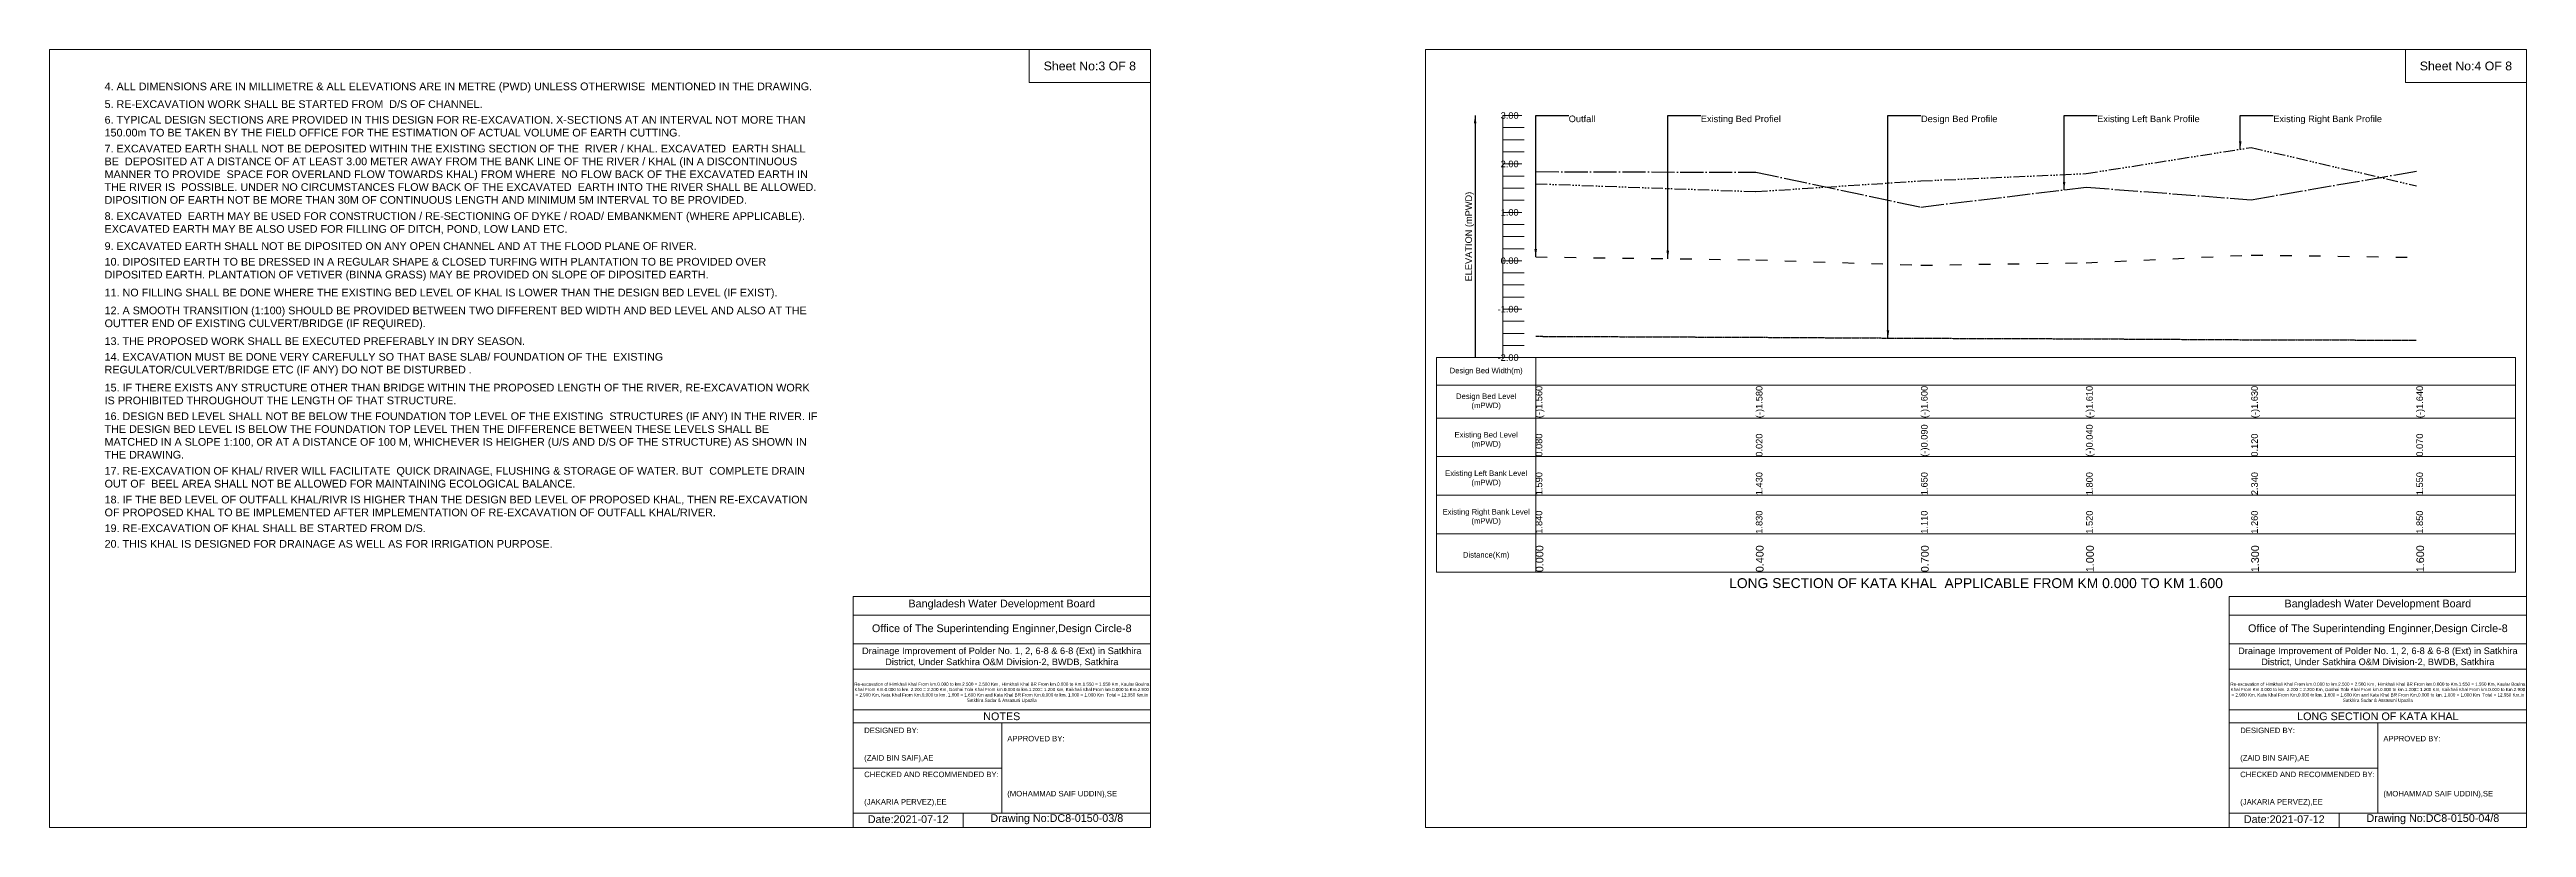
# Model space of a CAD drawing. Header units: inches. Extents: x 91000 to 628000, y -5656 to 0.
# Drawn here: x 500000 to 518000, y -5656 to 0 of the extents above; entities that cross this region are included whole.
import ezdxf

# ---------------------------------------------------------------- set-up
doc = ezdxf.new("R2010")
doc.units = ezdxf.units.IN
doc.header["$LTSCALE"] = 7
doc.header["$MEASUREMENT"] = 0
for name, pattern in [('ACAD_ISO03W100', [30, 12, -18]), ('ACAD_ISO04W100', [30, 24, -3, 0, -3]), ('ACAD_ISO14W100', [24, 12, -3, 0, -3, 0, -3, 0, -3]), ('CENTER', [2, 1.25, -0.25, 0.25, -0.25])]:
    doc.linetypes.add(name, pattern=pattern)
for name, color, linetype, lineweight in [('Design Bed Level Long Section', 7, 'CENTER', 25), ('Existing Bed Level for Long Section', 7, 'ACAD_ISO03W100', 25), ('Existing Left Bank of Long section', 7, 'ACAD_ISO04W100', 25), ('Existing Right Bank of Long Section', 7, 'ACAD_ISO14W100', 25), ('Long Section Border', 7, 'Continuous', 9), ('Long Section Labels', 7, 'Continuous', 9), ('Vscale for Long Section', 7, 'Continuous', 9)]:
    doc.layers.add(name, color=color, linetype=linetype, lineweight=lineweight)
doc.styles.get("Standard").update_dxf_attribs({"font": 'arial.ttf'})
doc.dimstyles.get("Standard").update_dxf_attribs({"dimtxt": 0.18, "dimasz": 0.18, "dimexe": 0.18, "dimexo": 0.0625, "dimgap": 0.09, "dimtad": 0, "dimtih": 1, "dimtoh": 1, "dimdec": 4, "dimzin": 0, "dimdsep": 46, "dimtxsty": 'Standard', "dimcen": 0.09, "dimadec": 0, "dimazin": 0, "dimtfac": 1, "dimtdec": 4, "dimtofl": 0, "dimtmove": 0, "dimatfit": 3, "dimfxl": 1, "dimtolj": 1, "dimtzin": 0, "dimarcsym": 0})

msp = doc.modelspace()

# ---------------------------------------------------------------- linework, layer by layer
at = {"layer": 'Design Bed Level Long Section'}
msp.add_lwpolyline([(510800, -2085), (512400, -2092), (513600, -2099), (514800, -2103), (516000, -2110), (517200, -2113)], dxfattribs=at)
at = {"layer": 'Existing Bed Level for Long Section'}
msp.add_lwpolyline([(510800, -1508), (512400, -1529), (513600, -1568), (514800, -1550), (516000, -1494), (517200, -1511)], dxfattribs=at)
at = {"layer": 'Existing Left Bank of Long section'}
msp.add_lwpolyline([(510800, -888), (512400, -892), (513600, -1145), (514800, -1001), (516000, -1092), (517200, -885)], dxfattribs=at)
at = {"layer": 'Existing Right Bank of Long Section'}
msp.add_lwpolyline([(510800, -976), (512400, -1033), (513600, -955), (514800, -902), (516000, -712), (517200, -990)], dxfattribs=at)
at = {"layer": 'Long Section Border'}
for points in [[(500000, 0), (508000, 0), (508000, -5656), (500000, -5656)], [(507120, 0), (508000, 0), (508000, -240), (507120, -240)], [(510000, 0), (518000, 0), (518000, -5656), (510000, -5656)], [(517120, 0), (518000, 0), (518000, -240), (517120, -240)], [(510080, -2240), (517920, -2240), (517920, -3800), (510080, -3800)]]:
    msp.add_lwpolyline(points, close=True, dxfattribs=at)
for points in [[(510800, -2240), (510800, -3800)], [(510080, -2440), (517920, -2440)], [(510080, -2680), (517920, -2680)], [(510080, -2960), (517920, -2960)], [(510080, -3240), (517920, -3240)], [(510080, -3520), (517920, -3520)], [(505840, -5656), (505840, -3976), (508000, -3976)], [(505840, -4112), (508000, -4112)], [(515840, -5656), (515840, -3976), (518000, -3976)], [(515840, -4112), (518000, -4112)], [(505840, -4320), (508000, -4320)], [(515840, -4320), (518000, -4320)], [(505840, -4504), (508000, -4504)], [(515840, -4504), (518000, -4504)], [(505840, -4800), (508000, -4800)], [(515840, -4800), (518000, -4800)], [(505840, -4896), (508000, -4896)], [(506920, -4896), (506920, -5552)], [(515840, -4896), (518000, -4896)], [(516920, -4896), (516920, -5552)], [(505840, -5224), (506920, -5224)], [(515840, -5224), (516920, -5224)], [(505840, -5552), (508000, -5552)], [(506640, -5552), (506640, -5656)], [(515840, -5552), (518000, -5552)], [(516640, -5552), (516640, -5656)]]:
    msp.add_lwpolyline(points, dxfattribs=at)
at = {"layer": 'Vscale for Long Section'}
for points in [[(510560, -2240), (510560, -1888), (510560, -1536), (510560, -1184), (510560, -832), (510560, -480)], [(510560, -480), (510700, -480)], [(510560, -568), (510716, -568)], [(510560, -656), (510716, -656)], [(510560, -744), (510716, -744)], [(510560, -832), (510700, -832)], [(510560, -920), (510716, -920)], [(510560, -1008), (510716, -1008)], [(510560, -1096), (510716, -1096)], [(510560, -1184), (510700, -1184)], [(510560, -1272), (510716, -1272)], [(510560, -1360), (510716, -1360)], [(510560, -1448), (510716, -1448)], [(510560, -1536), (510700, -1536)], [(510560, -1624), (510716, -1624)], [(510560, -1712), (510716, -1712)], [(510560, -1800), (510716, -1800)], [(510560, -1888), (510700, -1888)], [(510560, -1976), (510716, -1976)], [(510560, -2064), (510716, -2064)], [(510560, -2152), (510716, -2152)], [(510560, -2240), (510700, -2240)]]:
    msp.add_lwpolyline(points, dxfattribs=at)

# ---------------------------------------------------------------- texts
at = {"layer": 'Long Section Border', "attachment_point": 5}
for s, insert, char_height in [('Sheet No:3 OF 8', (507560, -120), 64), ('Sheet No:4 OF 8', (517560, -120), 64), ('Design Bed Width(m)', (510440, -2340), 40), ('Design Bed Level^J(mPWD)', (510440, -2560), 40), ('Existing Bed Level^J(mPWD)', (510440, -2840), 40), ('Existing Left Bank Level^J(mPWD)', (510440, -3120), 40), ('Existing Right Bank Level^J(mPWD)', (510440, -3400), 40), ('Distance(Km)', (510440, -3680), 40), ('LONG SECTION OF KATA KHAL  APPLICABLE FROM KM 0.000 TO KM 1.600', (514000, -3880), 72), ('Bangladesh Water Development Board', (506920, -4036), 56), ('Bangladesh Water Development Board', (516920, -4036), 56), ('Office of The Superintending Enginner,Design Circle-8', (506920, -4216), 56), ('Office of The Superintending Enginner,Design Circle-8', (516920, -4216), 56)]:
    msp.add_mtext(s, dxfattribs=dict(at, insert=insert, char_height=char_height))
at = {"layer": 'Long Section Border'}
for s, insert, char_height, width, attachment_point in [('4. ALL DIMENSIONS ARE IN MILLIMETRE & ALL ELEVATIONS ARE IN METRE (PWD) UNLESS OTHERWISE  MENTIONED IN THE DRAWING.', (500400, -240), 56, 5200, 1), ('5. RE-EXCAVATION WORK SHALL BE STARTED FROM  D/S OF CHANNEL.', (500400, -369), 56, 5200, 1), ('6. TYPICAL DESIGN SECTIONS ARE PROVIDED IN THIS DESIGN FOR RE-EXCAVATION. X-SECTIONS AT AN INTERVAL NOT MORE THAN 150.00m TO BE TAKEN BY THE FIELD OFFICE FOR THE ESTIMATION OF ACTUAL VOLUME OF EARTH CUTTING.', (500400, -483), 56, 5200, 1), ('7. EXCAVATED EARTH SHALL NOT BE DEPOSITED WITHIN THE EXISTING SECTION OF THE  RIVER / KHAL. EXCAVATED  EARTH SHALL BE  DEPOSITED AT A DISTANCE OF AT LEAST 3.00 METER AWAY FROM THE BANK LINE OF THE RIVER / KHAL (IN A DISCONTINUOUS  MANNER TO PROVIDE  SPACE FOR OVERLAND FLOW TOWARDS KHAL) FROM WHERE  NO FLOW BACK OF THE EXCAVATED EARTH IN THE RIVER IS  POSSIBLE. UNDER NO CIRCUMSTANCES FLOW BACK OF THE EXCAVATED  EARTH INTO THE RIVER SHALL BE ALLOWED. DIPOSITION OF EARTH NOT BE MORE THAN 30M OF CONTINUOUS LENGTH AND MINIMUM 5M INTERVAL TO BE PROVIDED.', (500400, -692), 56, 5200, 1), ('8. EXCAVATED  EARTH MAY BE USED FOR CONSTRUCTION / RE-SECTIONING OF DYKE / ROAD/ EMBANKMENT (WHERE APPLICABLE). EXCAVATED EARTH MAY BE ALSO USED FOR FILLING OF DITCH, POND, LOW LAND ETC.', (500400, -1183), 56, 5200, 1), ('9. EXCAVATED EARTH SHALL NOT BE DIPOSITED ON ANY OPEN CHANNEL AND AT THE FLOOD PLANE OF RIVER.', (500400, -1401), 56, 5200, 1), ('10. DIPOSITED EARTH TO BE DRESSED IN A REGULAR SHAPE & CLOSED TURFING WITH PLANTATION TO BE PROVIDED OVER DIPOSITED EARTH. PLANTATION OF VETIVER (BINNA GRASS) MAY BE PROVIDED ON SLOPE OF DIPOSITED EARTH.^J', (500400, -1515), 56, 5200, 1), ('11. NO FILLING SHALL BE DONE WHERE THE EXISTING BED LEVEL OF KHAL IS LOWER THAN THE DESIGN BED LEVEL (IF EXIST).', (500400, -1739), 56, 5200, 1), ('12. A SMOOTH TRANSITION (1:100) SHOULD BE PROVIDED BETWEEN TWO DIFFERENT BED WIDTH AND BED LEVEL AND ALSO AT THE OUTTER END OF EXISTING CULVERT/BRIDGE (IF REQUIRED).', (500400, -1869), 56, 5200, 1), ('13. THE PROPOSED WORK SHALL BE EXECUTED PREFERABLY IN DRY SEASON.', (500400, -2092), 56, 5200, 1), ('14. EXCAVATION MUST BE DONE VERY CAREFULLY SO THAT BASE SLAB/ FOUNDATION OF THE  EXISTING REGULATOR/CULVERT/BRIDGE ETC (IF ANY) DO NOT BE DISTURBED .^J', (500400, -2206), 56, 5200, 1), ('15. IF THERE EXISTS ANY STRUCTURE OTHER THAN BRIDGE WITHIN THE PROPOSED LENGTH OF THE RIVER, RE-EXCAVATION WORK IS PROHIBITED THROUGHOUT THE LENGTH OF THAT STRUCTURE.', (500400, -2430), 56, 5200, 1), ('16. DESIGN BED LEVEL SHALL NOT BE BELOW THE FOUNDATION TOP LEVEL OF THE EXISTING  STRUCTURES (IF ANY) IN THE RIVER. IF THE DESIGN BED LEVEL IS BELOW THE FOUNDATION TOP LEVEL THEN THE DIFFERENCE BETWEEN THESE LEVELS SHALL BE MATCHED IN A SLOPE 1:100, OR AT A DISTANCE OF 100 M, WHICHEVER IS HEIGHER (U/S AND D/S OF THE STRUCTURE) AS SHOWN IN THE DRAWING.', (500400, -2638), 56, 5200, 1), ('17. RE-EXCAVATION OF KHAL/ RIVER WILL FACILITATE  QUICK DRAINAGE, FLUSHING & STORAGE OF WATER. BUT  COMPLETE DRAIN OUT OF  BEEL AREA SHALL NOT BE ALLOWED FOR MAINTAINING ECOLOGICAL BALANCE.', (500400, -3035), 56, 5200, 1), ('18. IF THE BED LEVEL OF OUTFALL KHAL/RIVR IS HIGHER THAN THE DESIGN BED LEVEL OF PROPOSED KHAL, THEN RE-EXCAVATION OF PROPOSED KHAL TO BE IMPLEMENTED AFTER IMPLEMENTATION OF RE-EXCAVATION OF OUTFALL KHAL/RIVER.', (500400, -3244), 56, 5200, 1), ('20. THIS KHAL IS DESIGNED FOR DRAINAGE AS WELL AS FOR IRRIGATION PURPOSE.^J', (500400, -3566), 56, 5200, 1), ('19. RE-EXCAVATION OF KHAL SHALL BE STARTED FROM D/S.', (500400, -3452), 56, 5200, 1), ('Drainage Improvement of Polder No. 1, 2, 6-8 & 6-8 (Ext) in Satkhira District, Under Satkhira O&M Division-2, BWDB, Satkhira', (506920, -4416), 48, 2240, 5), ('Drainage Improvement of Polder No. 1, 2, 6-8 & 6-8 (Ext) in Satkhira District, Under Satkhira O&M Division-2, BWDB, Satkhira', (516920, -4416), 48, 2240, 5), ('Re-excavation of Himkhali Khal From km.0.000 to km.2.500 = 2.500 Km , Himkhali Khal BR From km.0.000 to Km.1.550 = 1.550 Km, Kaular Boulna Khal From Km.0.000 to km. 2.200 = 2.200 Km, Goshai Tola Khal From km.0.000 to km.1.200= 1.200 Km, Kaikhali Khal From km.0.000 to Km.2.900 = 2.900 Km, Kata Khal From Km.0.000 to km. 1.600 = 1.600 Km and Kata Khal BR From Km.0.000 to km. 1.000 = 1.000 Km  Total = 12.950 Km.in Satkhira Sadar & Assasuni Upazila', (506920, -4676), 23.481, 2160, 5), ('Re-excavation of Himkhali Khal From km.0.000 to km.2.500 = 2.500 Km , Himkhali Khal BR From km.0.000 to Km.1.550 = 1.550 Km, Kaular Boulna Khal From Km.0.000 to km. 2.200 = 2.200 Km, Goshai Tola Khal From km.0.000 to km.1.200= 1.200 Km, Kaikhali Khal From km.0.000 to Km.2.900 = 2.900 Km, Kata Khal From Km.0.000 to km. 1.600 = 1.600 Km and Kata Khal BR From Km.0.000 to km. 1.000 = 1.000 Km  Total = 12.950 Km.in Satkhira Sadar & Assasuni Upazila', (516920, -4676), 23.481, 2160, 5), ('NOTES', (506920, -4848), 56, 2240, 5), ('LONG SECTION OF KATA KHAL ', (516920, -4848), 56, 2240, 5), ('DESIGNED BY:^J^J^J(ZAID BIN SAIF),AE', (505920, -5056), 40, 1120, 4), ('APPROVED BY:^J^J^J^J^J^J(MOHAMMAD SAIF UDDIN),SE', (506960, -5216), 40, 1120, 4), ('DESIGNED BY:^J^J^J(ZAID BIN SAIF),AE', (515920, -5056), 40, 1120, 4), ('APPROVED BY:^J^J^J^J^J^J(MOHAMMAD SAIF UDDIN),SE', (516960, -5216), 40, 1120, 4), ('CHECKED AND RECOMMENDED BY:^J^J^J(JAKARIA PERVEZ),EE', (505920, -5376), 40, 1120, 4), ('CHECKED AND RECOMMENDED BY:^J^J^J(JAKARIA PERVEZ),EE', (515920, -5376), 40, 1120, 4), ('Date:2021-07-12', (506240, -5596), 56, 1120, 5), ('Drawing No:DC8-0150-03/8', (507320, -5596), 56, 1760, 5), ('Date:2021-07-12', (516240, -5596), 56, 1120, 5), ('Drawing No:DC8-0150-04/8', (517320, -5596), 56, 1760, 5)]:
    msp.add_mtext(s, dxfattribs=dict(at, insert=insert, char_height=char_height, width=width, attachment_point=attachment_point))
at = {"layer": 'Long Section Labels', "char_height": 48, "attachment_point": 1}
for s, insert in [('Outfall', (511040, -480)), ('Existing Bed Profiel', (512000, -480)), ('Design Bed Profile', (513600, -480)), ('Existing Left Bank Profile', (514880, -480)), ('Existing Right Bank Profile', (516160, -480))]:
    msp.add_mtext(s, dxfattribs=dict(at, insert=insert))
at = {"layer": 'Vscale for Long Section', "char_height": 48, "attachment_point": 6}
for s, insert in [('3.00', (510676, -480)), ('2.00', (510676, -832)), ('1.00', (510676, -1184)), ('0.00', (510676, -1536)), ('-1.00', (510676, -1888)), ('-2.00', (510676, -2240))]:
    msp.add_mtext(s, dxfattribs=dict(at, insert=insert))
at = {"layer": 'Vscale for Long Section', "rotation": 90}
for s, insert, char_height, attachment_point in [('ELEVATION (mPWD)', (510320, -1360), 48, 5), ('(-)1.560', (510800, -2680), 48, 1), ('(-)1.580', (512400, -2680), 48, 1), ('(-)1.600', (513600, -2680), 48, 1), ('(-)1.610', (514800, -2680), 48, 1), ('(-)1.630', (516000, -2680), 48, 1), ('(-)1.640', (517200, -2680), 48, 1), ('0.080', (510800, -2960), 48, 1), ('0.020', (512400, -2960), 48, 1), ('(-)0.090', (513600, -2960), 48, 1), ('(-)0.040', (514800, -2960), 48, 1), ('0.120', (516000, -2960), 48, 1), ('0.070', (517200, -2960), 48, 1), ('1.590', (510800, -3240), 48, 1), ('1.430', (512400, -3240), 48, 1), ('1.650', (513600, -3240), 48, 1), ('1.800', (514800, -3240), 48, 1), ('2.340', (516000, -3240), 48, 1), ('1.550', (517200, -3240), 48, 1), ('1.840', (510800, -3520), 48, 1), ('1.830', (512400, -3520), 48, 1), ('1.110', (513600, -3520), 48, 1), ('1.520', (514800, -3520), 48, 1), ('1.260', (516000, -3520), 48, 1), ('1.850', (517200, -3520), 48, 1), ('0.000', (510800, -3800), 56, 1), ('0.400', (512400, -3800), 56, 1), ('0.700', (513600, -3800), 56, 1), ('1.000', (514800, -3800), 56, 1), ('1.300', (516000, -3800), 56, 1), ('1.600', (517200, -3800), 56, 1)]:
    msp.add_mtext(s, dxfattribs=dict(at, insert=insert, char_height=char_height, attachment_point=attachment_point))

# ---------------------------------------------------------------- leaders
at = {"layer": 'Long Section Labels', "annotation_type": 0, "has_hookline": 1, "hookline_direction": 0}
for points, text_width in [([(510800, -1508), (510800, -480), (511040, -480)], 186), ([(511760, -1521), (511760, -480), (512000, -480)], 571), ([(513360, -2098), (513360, -480), (513600, -480)], 547), ([(514640, -1020), (514640, -480), (514880, -480)], 737), ([(515920, -725), (515920, -480), (516160, -480)], 782)]:
    msp.add_leader(points, dimstyle='Standard', override={"dimasz": 57.6}, dxfattribs=dict(at, text_width=text_width))
at = {"layer": 'Vscale for Long Section'}
msp.add_leader([(510360, -480), (510360, -2240)], dimstyle='Standard', override={"dimasz": 57.6}, dxfattribs=at)

doc.saveas('drawing.dxf')
